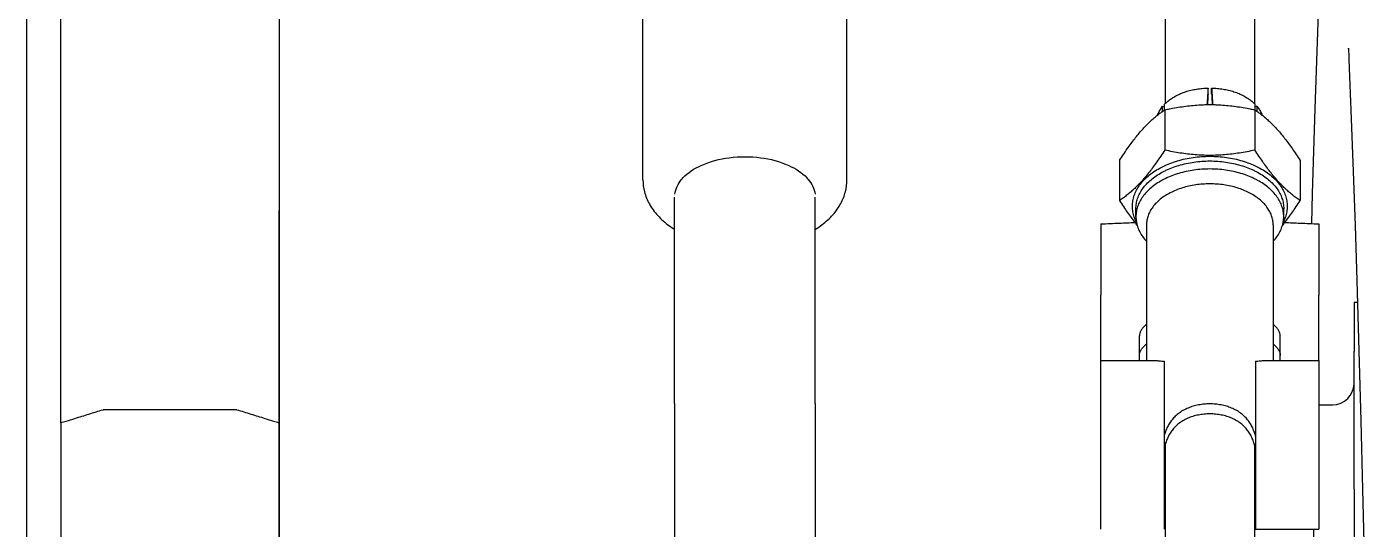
# Model space of a CAD drawing. Header units: millimetres. Extents: x 156850 to 204135, y 56350 to 74150.
# Drawn here: x 174473.2 to 174568.2, y 62259.6 to 62295.3 of the extents above; entities that cross this region are included whole.
import ezdxf

# ---------------------------------------------------------------- set-up
doc = ezdxf.new("R2010")
doc.units = ezdxf.units.MM
doc.header["$LTSCALE"] = 150
doc.layers.add('-----33 Equipment', color=5, linetype='Continuous')

# ---------------------------------------------------------------- blocks, each defined once
blk = doc.blocks.new('X-2F-PLAN$0$A$C73FA2420')
at = {"color": 0, "linetype": 'Continuous'}
for p, q in [((2333.416, 1165.049), (2562.718, 1165.08)), ((2512.89, 1162.66), (2467.725, 1162.661)), ((2512.89, 1162.659), (2568.404, 1162.653)), ((2513.818, 1150.16), (2513.818, 1159.66)), ((2512.89, 1147.16), (2467.71, 1147.161)), ((2512.092, 1147.144), (2494.375, 1147.144)), ((2568.404, 1147.152), (2512.092, 1147.144)), ((2568.404, 1147.153), (2512.89, 1147.159)), ((2530.164, 1121.3), (2543.433, 1121.3)), ((2514.251, 1119.054), (2493.36, 1119.053)), ((2514.252, 1119.054), (2528.935, 1119.053)), ((2514.251, 1109.054), (2493.361, 1109.053)), ((2514.251, 1109.054), (2528.935, 1109.053)), ((2530.163, 1106.806), (2543.432, 1106.806)), ((2505.319, 1088.772), (2506.835, 1088.773)), ((2506.835, 1088.773), (2507.282, 1088.773)), ((2507.282, 1088.773), (2507.469, 1088.773)), ((2507.469, 1088.773), (2507.919, 1088.773)), ((2507.919, 1088.773), (2508.305, 1088.773)), ((2508.305, 1088.773), (2513.804, 1088.773)), ((2513.804, 1088.773), (2514.572, 1088.773)), ((2514.572, 1088.773), (2514.719, 1088.773)), ((2514.719, 1088.773), (2515.386, 1088.773)), ((2515.386, 1088.773), (2517.319, 1088.773)), ((2517.319, 1088.773), (2517.319, 1085.03)), ((2517.319, 1088.772), (2521.949, 1088.772)), ((2525.539, 1088.771), (2521.949, 1088.772)), ((2527.025, 1088.771), (2525.539, 1088.771)), ((2531.536, 1087.438), (2528.681, 1087.438)), ((2527.535, 1086.273), (2528.107, 1086.273)), ((2517.319, 1086.022), (2519.065, 1086.022)), ((2526.962, 1085.523), (2517.319, 1085.523)), ((2535.386, 1084.374), (2535.336, 1084.242)), ((2511.325, 1084.198), (2498.118, 1084.198)), ((2507.025, 1084.273), (2505.319, 1084.272)), ((2507.47, 1084.273), (2507.025, 1084.273)), ((2507.919, 1084.273), (2507.47, 1084.273)), ((2511.03, 1084.273), (2507.919, 1084.273)), ((2514.438, 1084.273), (2511.03, 1084.273)), ((2517.258, 1084.273), (2514.438, 1084.273)), ((2535.128, 1084.231), (2532.272, 1084.231)), ((2543.193, 1084.198), (2535.573, 1084.198)), ((2536.279, 1081.148), (2536.683, 1081.148)), ((2536.279, 1080.898), (2536.683, 1080.898)), ((2511.324, 1077.848), (2498.119, 1077.848)), ((2507.026, 1077.773), (2505.32, 1077.772)), ((2505.32, 1077.772), (2505.32, 1073.272)), ((2507.47, 1077.773), (2507.026, 1077.773)), ((2507.92, 1077.773), (2507.47, 1077.773)), ((2511.032, 1077.773), (2507.92, 1077.773)), ((2514.44, 1077.773), (2511.032, 1077.773)), ((2517.258, 1077.773), (2514.44, 1077.773)), ((2535.128, 1077.815), (2532.272, 1077.815)), ((2535.386, 1077.671), (2535.337, 1077.803)), ((2543.193, 1077.848), (2535.573, 1077.848)), ((2517.32, 1077.016), (2517.32, 1073.273)), ((2526.962, 1076.523), (2517.32, 1076.523)), ((2517.32, 1076.022), (2519.066, 1076.022)), ((2527.535, 1075.773), (2528.107, 1075.773)), ((2531.537, 1074.607), (2528.681, 1074.607)), ((2505.32, 1073.657), (2499.221, 1073.657)), ((2506.836, 1073.273), (2505.32, 1073.272)), ((2507.283, 1073.273), (2506.836, 1073.273)), ((2507.47, 1073.273), (2507.283, 1073.273)), ((2507.92, 1073.273), (2507.47, 1073.273)), ((2508.306, 1073.273), (2507.92, 1073.273)), ((2513.805, 1073.273), (2508.306, 1073.273)), ((2514.573, 1073.273), (2513.805, 1073.273)), ((2514.169, 1073.273), (2514.169, 1072.29)), ((2514.72, 1073.273), (2514.573, 1073.273)), ((2515.387, 1073.273), (2514.72, 1073.273)), ((2517.32, 1073.273), (2515.387, 1073.273)), ((2517.32, 1073.272), (2521.95, 1073.272)), ((2525.545, 1073.271), (2521.95, 1073.272)), ((2527.026, 1073.271), (2525.545, 1073.271)), ((2529.196, 1073.745), (2527.049, 1073.8)), ((2539.458, 1071.168), (2539.509, 1071.17)), ((2508.176, 1070.773), (2385.839, 1070.774)), ((2508.176, 1070.773), (2517.958, 1070.773)), ((2520.91, 1070.773), (2517.958, 1070.773)), ((2521.44, 1070.773), (2520.91, 1070.773)), ((2521.442, 1070.537), (2521.44, 1070.773))]:
    blk.add_line(p, q, dxfattribs=at)
for points in [[(2552.761, 1072.865), (2549.434, 1073.027), (2545.39, 1073.2), (2540.645, 1073.381), (2535.203, 1073.565), (2529.196, 1073.745)], [(2538.721, 1071.136), (2534.487, 1070.971), (2530.745, 1070.829), (2526.906, 1070.698), (2522.998, 1070.581)], [(2539.509, 1071.17), (2539.311, 1071.161), (2539.061, 1071.15), (2538.721, 1071.136)], [(2522.998, 1070.581), (2517.992, 1070.437), (2513.035, 1070.294), (2508.136, 1070.163), (2503.437, 1070.05)]]:
    blk.add_lwpolyline(points, dxfattribs=at)
blk.add_arc((2515.689, 1072.29), 1.52, 180.0011, 268.81084, dxfattribs=at)
for points, start_tangent, end_tangent in [([(2512.89, 1162.66), (2513.01, 1162.274)], (0.296321, -0.955088), (0.296128, -0.955148)), ([(2513.01, 1162.274), (2513.2, 1161.66), (2513.509, 1160.66), (2513.818, 1159.66)], (0.296128, -0.955148), (0.294822, -0.955552)), ([(2513.818, 1150.16), (2513.509, 1149.16), (2513.2, 1148.16), (2513.009, 1147.544)], (-0.29483, -0.95555), (-0.296137, -0.955146)), ([(2513.009, 1147.544), (2512.89, 1147.16)], (-0.296137, -0.955146), (-0.296328, -0.955086)), ([(2530.163, 1121.3), (2529.303, 1121.19), (2528.444, 1120.845), (2527.621, 1120.25), (2526.886, 1119.416), (2526.653, 1119.066)], (-1, -0.000105), (-0.527627, -0.849476)), ([(2529.149, 1119.038), (2530.179, 1118.558), (2530.294, 1118.46)], (0.989936, -0.141516), (0.740757, -0.671773)), ([(2530.294, 1118.46), (2531.177, 1117.171), (2531.731, 1115.166), (2531.731, 1112.941), (2531.177, 1110.936), (2530.294, 1109.647)], (0.740757, -0.671773), (-0.740788, -0.671739)), ([(2526.653, 1109.04), (2526.966, 1108.582), (2527.681, 1107.802), (2528.477, 1107.243), (2529.311, 1106.915), (2530.163, 1106.806)], (0.527573, -0.84951), (1, -0.000033)), ([(2530.294, 1109.647), (2530.179, 1109.549), (2529.149, 1109.069)], (-0.740788, -0.671739), (-0.989938, -0.141504)), ([(2527.025, 1088.771), (2527.083, 1087.436), (2527.127, 1086.351)], (0.043817, -0.99904), (0.0398, -0.999208)), ([(2528.681, 1087.438), (2528.252, 1087.158), (2527.855, 1086.888), (2527.485, 1086.622), (2527.137, 1086.359), (2526.909, 1086.178)], (-0.841844, -0.539721), (-0.775247, -0.631658)), ([(2532.272, 1084.231), (2531.843, 1084.511), (2531.447, 1084.782), (2531.076, 1085.047), (2530.728, 1085.31), (2530.402, 1085.572), (2530.098, 1085.835), (2529.815, 1086.097), (2529.553, 1086.359), (2529.312, 1086.622), (2529.088, 1086.888), (2528.879, 1087.158), (2528.681, 1087.438)], (-0.841921, 0.539601), (-0.561771, 0.827293)), ([(2531.536, 1087.438), (2531.965, 1087.158), (2532.362, 1086.888), (2532.732, 1086.622), (2533.08, 1086.359), (2533.406, 1086.097), (2533.711, 1085.835), (2533.994, 1085.572), (2534.255, 1085.31), (2534.496, 1085.047), (2534.72, 1084.782), (2534.764, 1084.726)], (0.841921, -0.539601), (0.62136, -0.783525)), ([(2527.534, 1086.273), (2527.167, 1086.242), (2526.909, 1086.182)], (-1, -0.000114), (-0.960325, -0.278884)), ([(2527.146, 1086.237), (2527.487, 1086.385)], (0.887519, 0.460772), (0.942938, 0.332969)), ([(2527.487, 1086.385), (2527.513, 1086.394), (2527.893, 1086.49), (2528.277, 1086.523)], (0.942938, 0.332969), (1, 0.000114)), ([(2528.089, 1086.202), (2527.901, 1086.242), (2527.535, 1086.273)], (-0.968698, 0.248243), (-1, 0.000001)), ([(2528.264, 1086.15), (2528.089, 1086.202)], (-0.946645, 0.322278), (-0.968698, 0.248243)), ([(2528.107, 1086.273), (2528.473, 1086.242), (2528.836, 1086.15), (2529.19, 1085.998), (2529.531, 1085.787), (2529.856, 1085.521), (2530.16, 1085.202), (2530.44, 1084.834), (2530.693, 1084.422), (2530.808, 1084.2)], (1, -0.000002), (0.441027, -0.897494)), ([(2528.277, 1086.523), (2528.662, 1086.49), (2529.041, 1086.394), (2529.412, 1086.235), (2529.77, 1086.014), (2530.11, 1085.735), (2530.428, 1085.401), (2530.722, 1085.016), (2530.987, 1084.583), (2531.179, 1084.199)], (1, 0.000114), (0.415819, -0.909448)), ([(2517.673, 1086.022), (2517.874, 1085.992), (2518.072, 1085.905), (2518.266, 1085.76), (2518.453, 1085.56), (2518.481, 1085.524)], (1, -0.000094), (0.610025, -0.792382)), ([(2519.874, 1085.524), (2519.846, 1085.56), (2519.659, 1085.76), (2519.465, 1085.905), (2519.266, 1085.993), (2519.065, 1086.022)], (-0.609983, 0.792415), (-1, 0.000094)), ([(2526.909, 1086.182), (2526.805, 1086.15), (2526.451, 1085.998), (2526.11, 1085.787), (2525.787, 1085.523)], (-0.960325, -0.278884), (-0.732404, -0.680871)), ([(2529.023, 1084.198), (2529.019, 1084.205), (2528.776, 1084.541), (2528.509, 1084.833), (2528.224, 1085.077), (2527.923, 1085.27), (2527.609, 1085.41), (2527.288, 1085.494), (2526.962, 1085.523)], (-0.541196, 0.840896), (-1, 0.000002)), ([(2530.236, 1084.2), (2530.121, 1084.422), (2529.868, 1084.834), (2529.588, 1085.202), (2529.284, 1085.521), (2528.959, 1085.787), (2528.618, 1085.998), (2528.264, 1086.15)], (-0.441027, 0.897494), (-0.946645, 0.322278)), ([(2517.319, 1085.035), (2517.317, 1084.909), (2517.296, 1084.611), (2517.258, 1084.273)], (-0.00058, -1), (-0.124616, -0.992205)), ([(2534.764, 1084.726), (2534.929, 1084.511), (2535.128, 1084.231)], (0.62136, -0.783525), (0.561771, -0.827293)), ([(2534.765, 1084.731), (2534.889, 1084.682), (2535.143, 1084.549), (2535.386, 1084.374)], (0.944907, -0.327339), (0.770787, -0.637094)), ([(2535.018, 1084.385), (2535.386, 1084.374)], (0.999567, -0.029433), (0.999557, -0.029771)), ([(2507.027, 1084.274), (2507.11, 1084.198)], (0.761925, -0.647665), (0.719551, -0.694439)), ([(2507.933, 1084.272), (2507.939, 1084.254), (2507.968, 1084.196)], (0.283556, -0.958956), (0.521479, -0.853264)), ([(2511.326, 1084.201), (2511.121, 1084.255), (2511.031, 1084.275)], (-0.960323, 0.27889), (-0.977564, 0.21064)), ([(2513.517, 1081.023), (2513.498, 1081.434), (2513.44, 1081.838), (2513.344, 1082.228), (2513.209, 1082.595), (2513.038, 1082.93), (2512.834, 1083.227), (2512.603, 1083.485), (2512.348, 1083.704), (2512.071, 1083.888), (2511.774, 1084.039), (2511.457, 1084.16), (2511.326, 1084.201)], (-0.000047, 1), (-0.960323, 0.27889)), ([(2512.196, 1084.198), (2512.192, 1084.199), (2511.934, 1084.276)], (-0.946328, 0.323207), (-0.968151, 0.250367)), ([(2514.228, 1081.023), (2514.21, 1081.424), (2514.155, 1081.818), (2514.064, 1082.201), (2513.936, 1082.564), (2513.773, 1082.901), (2513.577, 1083.206), (2513.351, 1083.475), (2513.098, 1083.708), (2512.82, 1083.905), (2512.518, 1084.068), (2512.196, 1084.198)], (-0.000047, 1), (-0.946328, 0.323207)), ([(2529.023, 1077.847), (2529.236, 1078.217), (2529.425, 1078.629), (2529.583, 1079.07), (2529.708, 1079.537), (2529.798, 1080.022), (2529.852, 1080.519), (2529.871, 1081.023), (2529.852, 1081.527), (2529.798, 1082.024), (2529.707, 1082.509), (2529.583, 1082.975), (2529.425, 1083.417), (2529.236, 1083.829), (2529.023, 1084.198)], (0.541194, 0.840898), (-0.541196, 0.840896)), ([(2530.236, 1077.845), (2530.343, 1078.077), (2530.533, 1078.564), (2530.687, 1079.08), (2530.804, 1079.618), (2530.883, 1080.174), (2530.923, 1080.739), (2530.923, 1081.307), (2530.883, 1081.872), (2530.804, 1082.427), (2530.687, 1082.966), (2530.532, 1083.482), (2530.343, 1083.969), (2530.236, 1084.2)], (0.441028, 0.897493), (-0.441027, 0.897494)), ([(2530.808, 1084.2), (2530.915, 1083.969), (2531.105, 1083.482), (2531.259, 1082.966), (2531.376, 1082.427), (2531.455, 1081.872), (2531.495, 1081.307), (2531.495, 1080.739), (2531.455, 1080.174), (2531.376, 1079.618), (2531.259, 1079.08), (2531.105, 1078.564), (2530.916, 1078.077), (2530.808, 1077.845)], (0.441027, -0.897494), (-0.441028, -0.897493)), ([(2531.179, 1084.199), (2531.22, 1084.109), (2531.418, 1083.599), (2531.58, 1083.059), (2531.703, 1082.494), (2531.785, 1081.913), (2531.827, 1081.321), (2531.827, 1080.725), (2531.785, 1080.133), (2531.703, 1079.552), (2531.58, 1078.987), (2531.418, 1078.447), (2531.22, 1077.936), (2531.179, 1077.846)], (0.415819, -0.909448), (-0.415821, -0.909447)), ([(2532.265, 1077.847), (2532.157, 1078.375), (2532.063, 1078.917), (2531.99, 1079.447), (2531.937, 1079.973), (2531.904, 1080.498), (2531.893, 1081.023), (2531.904, 1081.548), (2531.937, 1082.072), (2531.99, 1082.599), (2532.063, 1083.129), (2532.157, 1083.671), (2532.265, 1084.198)], (-0.213605, 0.97692), (0.213477, 0.976948)), ([(2532.265, 1084.198), (2532.272, 1084.231)], (0.213477, 0.976948), (0.215076, 0.976597)), ([(2535.128, 1084.235), (2535.336, 1084.242)], (0.99934, 0.036317), (0.999348, 0.0361)), ([(2535.128, 1084.231), (2535.135, 1084.198)], (0.215164, -0.976578), (0.213565, -0.976929)), ([(2535.135, 1084.198), (2535.202, 1083.878)], (0.213565, -0.976929), (0.197419, -0.980319)), ([(2535.202, 1083.878), (2535.243, 1083.671), (2535.336, 1083.129), (2535.41, 1082.599), (2535.463, 1082.072), (2535.496, 1081.548), (2535.505, 1081.199)], (0.197419, -0.980319), (0.013973, -0.999902)), ([(2535.336, 1084.242), (2535.526, 1084.249)], (0.999348, 0.0361), (0.999355, 0.035903)), ([(2535.525, 1084.249), (2535.575, 1084.2)], (0.720522, -0.693432), (0.70184, -0.712334)), ([(2535.575, 1084.2), (2535.745, 1084.012), (2535.946, 1083.738), (2536.127, 1083.433), (2536.285, 1083.099), (2536.419, 1082.741), (2536.527, 1082.361), (2536.607, 1081.967), (2536.659, 1081.56), (2536.683, 1081.148)], (0.70184, -0.712334), (0.021315, -0.999773)), ([(2511.325, 1077.844), (2511.458, 1077.885), (2511.774, 1078.007), (2512.072, 1078.158), (2512.348, 1078.341), (2512.603, 1078.561), (2512.835, 1078.819), (2513.038, 1079.116), (2513.209, 1079.451), (2513.344, 1079.818), (2513.44, 1080.208), (2513.498, 1080.612), (2513.517, 1081.023)], (0.960396, 0.27864), (-0.000047, 1)), ([(2512.195, 1077.847), (2512.518, 1077.977), (2512.82, 1078.14), (2513.098, 1078.338), (2513.351, 1078.571), (2513.577, 1078.84), (2513.773, 1079.145), (2513.936, 1079.482), (2514.064, 1079.845), (2514.155, 1080.227), (2514.21, 1080.622), (2514.228, 1081.023)], (0.946452, 0.322844), (-0.000047, 1)), ([(2535.505, 1080.847), (2535.496, 1080.498), (2535.463, 1079.973), (2535.41, 1079.447), (2535.337, 1078.917), (2535.243, 1078.375), (2535.202, 1078.168)], (-0.013906, -0.999903), (-0.197343, -0.980335)), ([(2536.683, 1081.148), (2536.173, 1081.181), (2535.664, 1081.215), (2535.502, 1081.225)], (-0.997865, 0.065309), (-0.997869, 0.065253)), ([(2536.683, 1080.898), (2536.173, 1080.864), (2535.664, 1080.831), (2535.502, 1080.821)], (-0.997865, -0.065308), (-0.997869, -0.065253)), ([(2536.279, 1081.148), (2535.705, 1081.185), (2535.503, 1081.199)], (-0.997866, 0.065291), (-0.997869, 0.065247)), ([(2536.279, 1080.898), (2535.705, 1080.86), (2535.503, 1080.847)], (-0.997866, -0.065291), (-0.997869, -0.065247)), ([(2535.505, 1081.199), (2535.506, 1081.023), (2535.505, 1080.847)], (0.013973, -0.999902), (-0.013906, -0.999903)), ([(2536.683, 1080.898), (2536.66, 1080.485), (2536.607, 1080.079), (2536.527, 1079.684), (2536.419, 1079.305), (2536.285, 1078.946), (2536.127, 1078.612), (2535.946, 1078.307), (2535.745, 1078.034), (2535.575, 1077.845)], (-0.021221, -0.999775), (-0.701837, -0.712337)), ([(2507.111, 1077.848), (2507.109, 1077.846), (2507.027, 1077.771)], (-0.719395, -0.694602), (-0.762071, -0.647493)), ([(2507.97, 1077.848), (2507.939, 1077.79), (2507.931, 1077.774)], (-0.494274, -0.869306), (-0.406837, -0.913501)), ([(2511.032, 1077.77), (2511.122, 1077.791), (2511.325, 1077.844)], (0.977474, 0.211056), (0.960396, 0.27864)), ([(2511.935, 1077.77), (2512.195, 1077.847)], (0.96809, 0.250602), (0.946452, 0.322844)), ([(2517.258, 1077.773), (2517.296, 1077.434), (2517.317, 1077.137), (2517.32, 1077.011)], (0.124697, -0.992195), (0.000674, -1)), ([(2526.962, 1076.523), (2527.288, 1076.551), (2527.61, 1076.635), (2527.923, 1076.775), (2528.224, 1076.968), (2528.51, 1077.212), (2528.776, 1077.505), (2529.019, 1077.841), (2529.023, 1077.847)], (1, 0.000114), (0.541194, 0.840898)), ([(2530.808, 1077.845), (2530.693, 1077.624), (2530.441, 1077.211), (2530.161, 1076.843), (2529.856, 1076.524), (2529.532, 1076.258), (2529.191, 1076.047), (2528.837, 1075.895), (2528.474, 1075.803), (2528.107, 1075.773)], (-0.441028, -0.897493), (-1, -0.000114)), ([(2528.264, 1075.895), (2528.618, 1076.047), (2528.96, 1076.258), (2529.284, 1076.524), (2529.588, 1076.843), (2529.868, 1077.211), (2530.121, 1077.624), (2530.236, 1077.845)], (0.946576, 0.322481), (0.441028, 0.897493)), ([(2531.179, 1077.846), (2530.987, 1077.462), (2530.722, 1077.03), (2530.429, 1076.644), (2530.11, 1076.31), (2529.77, 1076.031), (2529.413, 1075.811), (2529.042, 1075.651), (2528.662, 1075.555), (2528.278, 1075.523)], (-0.415821, -0.909447), (-1, -0.000114)), ([(2528.681, 1074.607), (2528.88, 1074.887), (2529.089, 1075.158), (2529.313, 1075.423), (2529.554, 1075.686), (2529.815, 1075.948), (2530.098, 1076.211), (2530.403, 1076.473), (2530.729, 1076.736), (2531.076, 1076.999), (2531.447, 1077.264), (2531.844, 1077.535), (2532.272, 1077.815)], (0.561619, 0.827396), (0.841844, 0.539721)), ([(2532.272, 1077.815), (2532.265, 1077.847)], (-0.215164, 0.976578), (-0.213605, 0.97692)), ([(2535.128, 1077.815), (2534.929, 1077.535), (2534.764, 1077.319)], (-0.561619, -0.827396), (-0.621311, -0.783564)), ([(2535.386, 1077.671), (2535.143, 1077.496), (2534.89, 1077.363), (2534.765, 1077.314)], (-0.770676, -0.637228), (-0.944956, -0.327196)), ([(2535.018, 1077.66), (2535.386, 1077.671)], (0.999567, 0.02944), (0.999557, 0.029778)), ([(2535.135, 1077.847), (2535.128, 1077.815)], (-0.213516, -0.97694), (-0.215076, -0.976597)), ([(2535.128, 1077.811), (2535.337, 1077.803)], (0.99934, -0.036326), (0.999348, -0.036109)), ([(2535.202, 1078.168), (2535.135, 1077.847)], (-0.197343, -0.980335), (-0.213516, -0.97694)), ([(2535.337, 1077.803), (2535.526, 1077.796)], (0.999348, -0.036109), (0.999355, -0.035913)), ([(2535.575, 1077.845), (2535.526, 1077.796)], (-0.701837, -0.712337), (-0.720408, -0.69355)), ([(2534.764, 1077.319), (2534.72, 1077.264), (2534.496, 1076.999), (2534.255, 1076.736), (2533.994, 1076.473), (2533.711, 1076.211), (2533.407, 1075.948), (2533.08, 1075.686), (2532.733, 1075.423), (2532.362, 1075.158), (2531.966, 1074.887), (2531.537, 1074.607)], (-0.621311, -0.783564), (-0.841844, -0.539721)), ([(2518.483, 1076.521), (2518.453, 1076.484), (2518.267, 1076.283), (2518.073, 1076.139), (2517.874, 1076.051), (2517.673, 1076.022)], (-0.609315, -0.792928), (-1, -0.000076)), ([(2519.066, 1076.022), (2519.267, 1076.051), (2519.465, 1076.139), (2519.659, 1076.284), (2519.846, 1076.484), (2519.875, 1076.521)], (1, 0.000076), (0.609358, 0.792895)), ([(2525.787, 1076.522), (2526.11, 1076.258), (2526.451, 1076.047), (2526.805, 1075.895), (2526.909, 1075.863)], (0.732395, -0.68088), (0.960345, -0.278813)), ([(2526.909, 1075.863), (2527.168, 1075.803), (2527.535, 1075.773)], (0.960345, -0.278813), (1, -0.000001)), ([(2526.91, 1075.867), (2527.138, 1075.686), (2527.485, 1075.423), (2527.856, 1075.157), (2528.253, 1074.887), (2528.681, 1074.607)], (0.77533, -0.631557), (0.841921, -0.539601)), ([(2527.487, 1075.66), (2527.146, 1075.809)], (-0.942941, 0.332961), (-0.887438, 0.460928)), ([(2527.535, 1075.773), (2527.902, 1075.803), (2528.089, 1075.843)], (1, 0.000114), (0.9687, 0.248235)), ([(2528.089, 1075.843), (2528.264, 1075.895)], (0.9687, 0.248235), (0.946576, 0.322481)), ([(2527.127, 1075.694), (2527.083, 1074.605), (2527.026, 1073.271)], (-0.039702, -0.999212), (-0.043724, -0.999044)), ([(2528.278, 1075.523), (2527.893, 1075.555), (2527.514, 1075.651), (2527.487, 1075.66)], (-1, -0.000114), (-0.942941, 0.332961))]:
    blk.add_spline(points, degree=3, dxfattribs=dict(at, start_tangent=start_tangent, end_tangent=end_tangent))
blk = doc.blocks.new('X-2F-PLAN$0$zw$C47F')
at = {"layer": '-----33 Equipment'}
blk.add_blockref('X-2F-PLAN$0$A$C73FA2420', (2898.049, 848.019), dxfattribs=at)

msp = doc.modelspace()

# ---------------------------------------------------------------- block references
at = {"layer": '-----33 Equipment', "rotation": 90.00000000000001}
msp.add_blockref('X-2F-PLAN$0$zw$C47F', (176486.297, 56856.216), dxfattribs=at)

doc.saveas('drawing.dxf')
